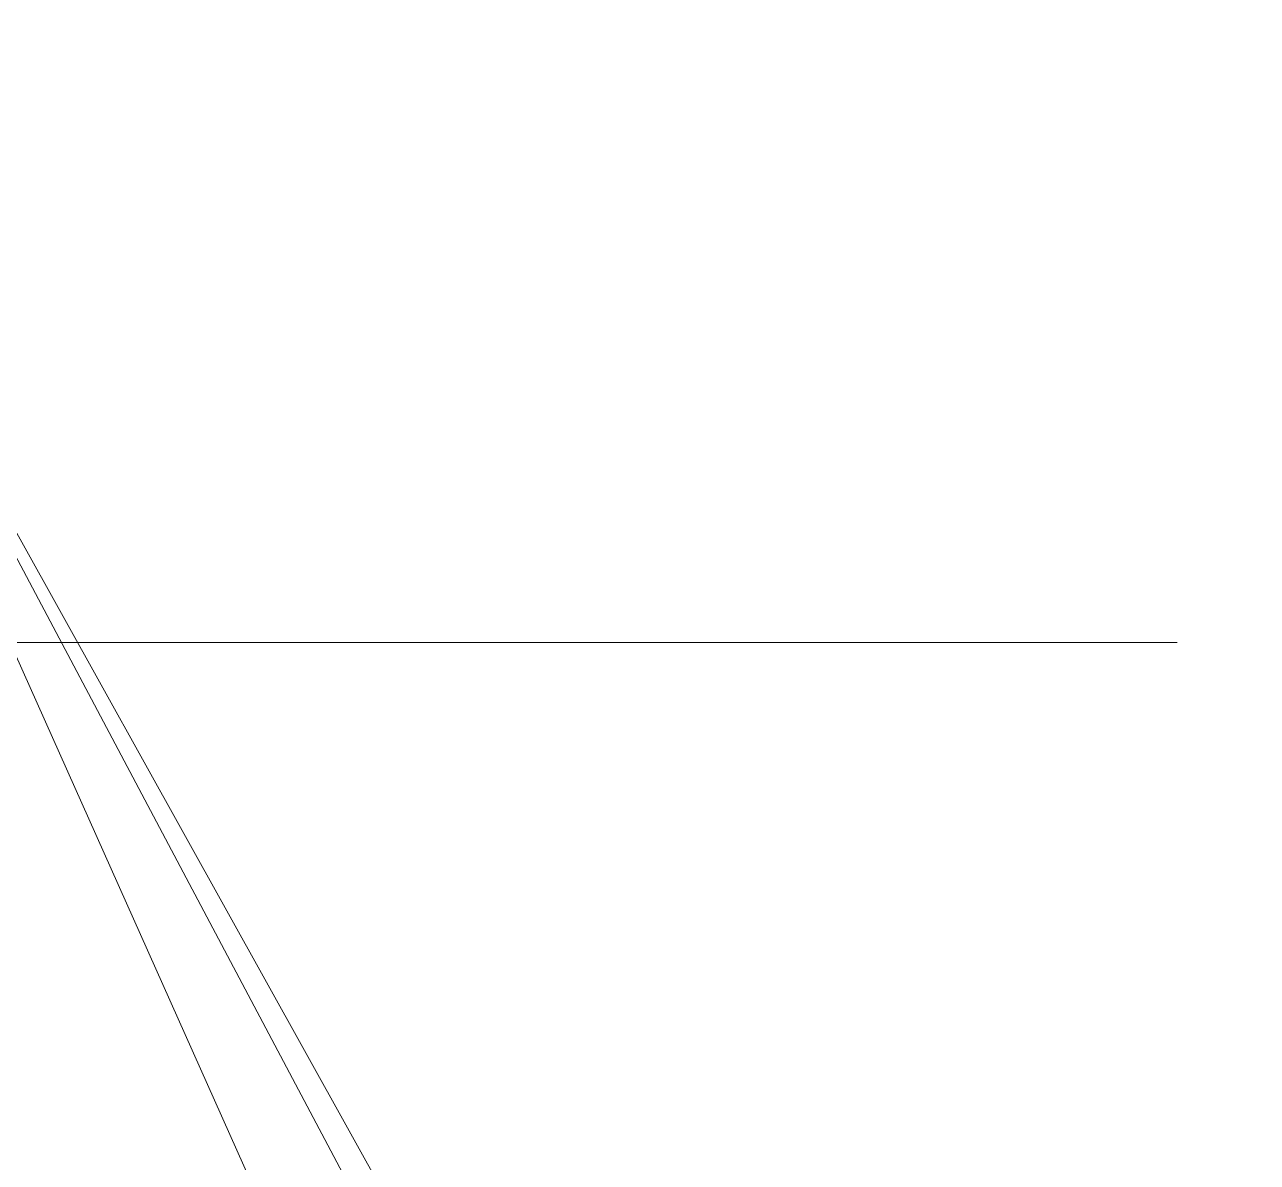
# Model space of a CAD drawing. Header units: millimetres. Extents: x 2239 to 34761, y -1911 to 21446.
# Drawn here: x 22098 to 23502, y 20150 to 21446 of the extents above; entities that cross this region are included whole.
import ezdxf

# ---------------------------------------------------------------- set-up
doc = ezdxf.new("R2010")
doc.units = ezdxf.units.MM
for name, color, linetype, lineweight in [('A-GENM', 13, 'Continuous', 9), ('C-TOPO', 7, 'Continuous', 9), ('G-IMPT', 8, 'Continuous', 9)]:
    doc.layers.add(name, color=color, linetype=linetype, lineweight=lineweight)

# ---------------------------------------------------------------- blocks, each defined once
blk = doc.blocks.new('TREE 7M - Baum_29a_dwg-394111-3D View 1')
at = {"layer": 'G-IMPT'}
for p, q in [((1011.2, 0, 4841.6), (1018.6, 0, 4799.2)), ((1019.6, 0, 4335.5), (1048, 0, 4294.4)), ((1058.2, 0, 6398.5), (1045.6, 0, 6365.4)), ((1053.4, 0, 5570.4), (1095.8, 0, 5563.8)), ((1070.4, 0, 4538.2), (1116.9, 0, 4519.7)), ((1107.7, 0, 2117.5), (1138.8, 0, 2152)), ((1144.1, 0, 3916.9), (1146.3, 0, 3862.6)), ((1153.6, 0, 4538.3), (1145, 0, 4498.6)), ((1215.6, 0, 5104.2), (1224.3, 0, 5057.8)), ((1217.2, 0, 6771), (1256.2, 0, 6732.7)), ((1292.2, 0, 5905.9), (1271.7, 0, 5867.5)), ((1319.5, 0, 4492.2), (1294.9, 0, 4460.3)), ((1314.2, 0, 4093.3), (1350.9, 0, 4108)), ((1324.8, 0, 2006.5), (1371.4, 0, 1985.3)), ((1342, 0, 3608.4), (1390.7, 0, 3619.1)), ((1401.7, 0, 5915.3), (1374.5, 0, 5884.8)), ((1419.5, 0, 6197.6), (1375.8, 0, 6204.1)), ((1385.2, 0, 4516.1), (1441.1, 0, 4489.7)), ((1393.4, 0, 5777.5), (1398.4, 0, 5715.2)), ((1492.4, 0, 4260.5), (1447.8, 0, 4239.2)), ((1461.5, 0, 6214.8), (1527.6, 0, 6210.9)), ((1480.2, 0, 2915.6), (1526, 0, 2862.7)), ((1514.4, 0, 2364.5), (1516.7, 0, 2303.5)), ((1516, 0, 5074.1), (1570.1, 0, 5075.5)), ((1524.8, 0, 4701.8), (1560.2, 0, 4713.7)), ((1570.2, 0, 1867.6), (1615.1, 0, 1869)), ((1625.6, 0, 5394.9), (1625, 0, 5353.8)), ((1643.7, 0, 3175.5), (1679.5, 0, 3166.3)), ((1646.9, 0, 2742.2), (1647.7, 0, 2695.9)), ((1693.6, 0, 4315.1), (1653.8, 0, 4325.6)), ((1725.7, 0, 4611.9), (1683.8, 0, 4589.3)), ((1704.1, 0, 3198.1), (1758.1, 0, 3210.1)), ((1766.5, 0, 4623.9), (1816.3, 0, 4645.1)), ((1841.3, 0, 4654.4), (1776.7, 0, 4641.1)), ((1811.9, 0, 4112.5), (1844.4, 0, 4062.2)), ((1841.1, 0, 5066.5), (1821.7, 0, 5041.3)), ((1891.7, 0, 6322.7), (1928.5, 0, 6334.6)), ((2069.4, 0, 5160.9), (2079.1, 0, 5131.7)), ((2156.5, 0, 4923.8), (2135.9, 0, 4890.7)), ((2225.2, 0, 5004.7), (2262.2, 0, 5000.8)), ((2244.4, 0, 4877.5), (2234.3, 0, 4848.4))]:
    blk.add_line(p, q, dxfattribs=at)
for points in [[(755, 0, 3317.5), (773.9, 0, 3292.4), (790.2, 0, 3265.9), (790.1, 0, 3189.1), (866.5, 0, 3207.7), (916.8, 0, 3361.5), (951.4, 0, 3423.8), (954.3, 0, 3490), (1005, 0, 3616), (1057.6, 0, 3712.8)], [(853.7, 0, 4220), (838.4, 0, 4271.6), (901.3, 0, 4300.9), (938.5, 0, 4287.7), (939.1, 0, 4330.1), (972.1, 0, 4330.1)], [(980.6, 0, 4539.5), (966.2, 0, 4607), (912.6, 0, 4575.2), (913.5, 0, 4601.7), (848.3, 0, 4626.7)], [(889.2, 0, 2550.5), (929.1, 0, 2530.7), (934.9, 0, 2504.2), (939.3, 0, 2555.9), (930.7, 0, 2594.3), (954.9, 0, 2573.1), (966.1, 0, 2610.2), (1007.1, 0, 2606.3)], [(915.4, 0, 3683.4), (951.5, 0, 3659.6), (980, 0, 3691.5), (950.8, 0, 3700.7)], [(930.4, 0, 5419.2), (944, 0, 5394), (927.1, 0, 5378.1), (975.6, 0, 5402)], [(1144.5, 0, 3170.9), (1123.5, 0, 3078.2), (1094.2, 0, 3092.7), (1033.3, 0, 3025), (1042.9, 0, 3003.9), (988.3, 0, 2945.5), (946.5, 0, 2917.6)], [(949.3, 0, 2828.8), (979.5, 0, 2842.1), (997, 0, 2822.3), (983.1, 0, 2781.2), (1052.4, 0, 2829), (1096.3, 0, 2809.2)], [(950.6, 0, 5396.7), (1014.2, 0, 5384.8), (1017.9, 0, 5398.1), (987.4, 0, 5329.2)], [(952, 0, 2428.7), (1010.7, 0, 2468.5), (1113.7, 0, 2472.6), (1157.4, 0, 2464.7), (1212.5, 0, 2487.3), (1264, 0, 2492.7), (1351.8, 0, 2450.4), (1473.9, 0, 2418.7)], [(1111.5, 0, 3726.1), (1089.5, 0, 3698.2), (1050.9, 0, 3638.5), (991.6, 0, 3470.2), (997.6, 0, 3427.8), (976, 0, 3372.1), (954.2, 0, 3336.3), (1000, 0, 3357.6), (1039.8, 0, 3352.3)], [(957.7, 0, 5127.7), (964.8, 0, 5094.6), (1001.1, 0, 5054.9), (962.1, 0, 5017.8)], [(1001.3, 0, 4163.2), (1008.4, 0, 4051.9), (1006.6, 0, 4001.5), (976.5, 0, 3907.4), (960.2, 0, 3854.4), (998.9, 0, 3910.1), (1055.1, 0, 3943.3), (1107.6, 0, 3963.2), (1142.3, 0, 4022.9), (1208, 0, 4046.8), (1223.4, 0, 4072)], [(967.2, 0, 5508), (1006.1, 0, 5474.9), (1038.7, 0, 5497.5)], [(968, 0, 6501.8), (996.8, 0, 6439.5), (1008.7, 0, 6435.6)], [(968.7, 0, 5497.4), (1008.7, 0, 5477.6), (1041.3, 0, 5500.2)], [(969.8, 0, 6073.8), (996.8, 0, 6116.2), (1020.7, 0, 6108.3)], [(1014.8, 0, 3347), (974.7, 0, 3373.5), (997.5, 0, 3433.1), (1038.1, 0, 3453)], [(982.2, 0, 4599.1), (1002.4, 0, 4575.3), (1040.9, 0, 4566)], [(985, 0, 4992.6), (987.1, 0, 4942.3), (1024.7, 0, 4909.2), (1038.4, 0, 4956.9), (1054.7, 0, 4929.1)], [(991.4, 0, 5247), (1039, 0, 5240.5), (1018.6, 0, 5199.4), (1072.4, 0, 5219.3)], [(1000.7, 0, 4838.9), (1017.4, 0, 4788.6), (1034.1, 0, 4815.1)], [(1048.4, 0, 4672), (1038.4, 0, 4715.8), (1010.8, 0, 4706.4)], [(1016.7, 0, 6752.2), (1013.1, 0, 6654.2), (1048.3, 0, 6680.7)], [(1038.1, 0, 5294.8), (1014.6, 0, 5276.2), (1027.3, 0, 5308)], [(1032.2, 0, 4770.1), (1044.7, 0, 4735.6), (1080.8, 0, 4709.2)], [(1042.9, 0, 2518.9), (1034.1, 0, 2573.2), (1080.6, 0, 2558.7)], [(1101.9, 0, 3029.1), (1040.1, 0, 3011.8), (1052.8, 0, 2961.5), (1075.1, 0, 2973.4)], [(1261.9, 0, 4061.5), (1227.4, 0, 3989.9), (1160.9, 0, 3936.8), (1081, 0, 3898.3), (1047.5, 0, 3846.6)], [(1048.2, 0, 4604.5), (1079.8, 0, 4611.1), (1109.2, 0, 4588.6)], [(1081.5, 0, 5224.6), (1073, 0, 5263), (1049.2, 0, 5264.3)], [(1051.7, 0, 2228.7), (1082.8, 0, 2181.1), (1067.9, 0, 2125.4)], [(1057.5, 0, 3158.9), (1133.6, 0, 3188.1), (1134.5, 0, 3135.1), (1213.3, 0, 3160.4)], [(1158.7, 0, 4311.8), (1155.6, 0, 4260.1), (1122.2, 0, 4281.3), (1063.2, 0, 4256)], [(1113.3, 0, 3298.1), (1066.2, 0, 3349.7), (1086.8, 0, 3381.5), (1145.3, 0, 3361.7), (1188.4, 0, 3393.6)], [(1066.3, 0, 4143.4), (1073, 0, 4058.6), (1109.5, 0, 4091.8), (1139.2, 0, 4049.4)], [(1069.8, 0, 5137.1), (1129.1, 0, 5142.5), (1137.7, 0, 5105.4), (1114.2, 0, 5084.2)], [(1074.7, 0, 4115.6), (1087.8, 0, 4041.4), (1109.9, 0, 4063.9), (1121.9, 0, 4056)], [(1080.3, 0, 6504.6), (1113.9, 0, 6470.1), (1074.7, 0, 6443.6)], [(1077.2, 0, 5407.4), (1091.1, 0, 5369), (1155.9, 0, 5359.8)], [(1078.7, 0, 3875.8), (1138.3, 0, 3866.6), (1204.5, 0, 3853.4)], [(1106.4, 0, 5080.2), (1081.8, 0, 5049.7), (1131.5, 0, 5002.1)], [(1109.9, 0, 2782.7), (1084.6, 0, 2878), (1129.6, 0, 2872.8), (1135.5, 0, 2916.5), (1167.2, 0, 2913.9), (1166.8, 0, 2856.9), (1229.1, 0, 2927.2), (1222, 0, 2876.9), (1259.1, 0, 2870.3)], [(1089, 0, 4774.1), (1104.5, 0, 4795.3), (1101, 0, 4844.4), (1121.6, 0, 4800.7)], [(1094.2, 0, 3255.7), (1101.3, 0, 3227.9), (1165.3, 0, 3266.4), (1173.7, 0, 3241.2)], [(1095.2, 0, 2715.1), (1131.8, 0, 2740.3), (1121.8, 0, 2784)], [(1099.1, 0, 4237.5), (1106.4, 0, 4279.9), (1142.3, 0, 4262.7), (1166.6, 0, 4313.1)], [(1101.3, 0, 4106.3), (1120.2, 0, 4163.3), (1134.3, 0, 4109)], [(1106.8, 0, 4894.7), (1129.9, 0, 4856.3), (1163.6, 0, 4897.4)], [(1145.3, 0, 1997), (1108.7, 0, 1975.7), (1134.1, 0, 1957.2)], [(1125.8, 0, 4705.3), (1151.9, 0, 4721.2), (1190.4, 0, 4712), (1217.6, 0, 4746.4), (1210.6, 0, 4766.3), (1241.9, 0, 4791.5)], [(1135.5, 0, 4114.3), (1134.6, 0, 4170), (1148.7, 0, 4193.8)], [(1141.7, 0, 2378.6), (1186.5, 0, 2305.8), (1208.5, 0, 2333.6)], [(1197.3, 0, 6052.9), (1196.5, 0, 6023.7), (1153.7, 0, 5978.6)], [(1199.6, 0, 3030.6), (1154.2, 0, 3062.3), (1155.2, 0, 3082.2)], [(1214.2, 0, 5028.7), (1173, 0, 5043.2), (1159.3, 0, 4996.8), (1204.7, 0, 4965.1)], [(1179.7, 0, 4717.2), (1205.5, 0, 4677.5), (1223.9, 0, 4680.2)], [(1185.8, 0, 5953.5), (1196.1, 0, 5885.9), (1214.1, 0, 5919.1), (1242.2, 0, 5899.2)], [(1191.2, 0, 2018.2), (1191, 0, 1953.3), (1223.6, 0, 1974.6), (1231, 0, 2006.4)], [(1194.3, 0, 4072), (1242, 0, 4062.8), (1283.3, 0, 4041.6), (1251.8, 0, 4031)], [(1198, 0, 2725.8), (1238.1, 0, 2700.7), (1234.6, 0, 2753.7)], [(1206.8, 0, 1713.5), (1226.5, 0, 1720.2), (1278.2, 0, 1710.9), (1261.7, 0, 1671.2), (1305.6, 0, 1648.7)], [(1232.9, 0, 3413.5), (1242.6, 0, 3388.4), (1212.5, 0, 3373.7), (1245.9, 0, 3346)], [(1217.7, 0, 4175.4), (1274.4, 0, 4186), (1306.6, 0, 4232.5), (1332.7, 0, 4172.9), (1361.8, 0, 4172.9)], [(1219, 0, 2658.2), (1235.8, 0, 2679.5), (1246.8, 0, 2653)], [(1223.4, 0, 3108.8), (1251.1, 0, 3115.4), (1269, 0, 3147.2), (1319.4, 0, 3135.4), (1334.9, 0, 3159.2)], [(1223.9, 0, 3241.3), (1246.9, 0, 3208.2), (1293, 0, 3217.5), (1328.2, 0, 3244)], [(1305.2, 0, 5998.7), (1237.9, 0, 5998.6), (1230.9, 0, 6019.8)], [(1232.4, 0, 4885.6), (1265.5, 0, 4885.6), (1285.9, 0, 4848.6), (1320.2, 0, 4852.6)], [(1253.4, 0, 4253.6), (1267.5, 0, 4281.4), (1235.5, 0, 4301.3)], [(1241.1, 0, 6042.3), (1279.3, 0, 6051.6), (1283, 0, 6066.2), (1248.3, 0, 6088.7)], [(1249.9, 0, 2066), (1274.5, 0, 2093.9), (1314.4, 0, 2079.3)], [(1254, 0, 2055.4), (1297.5, 0, 2063.4), (1304.8, 0, 2096.6)], [(1294.4, 0, 5856.9), (1292.8, 0, 5792), (1259.8, 0, 5790.6)], [(1273.1, 0, 3939.6), (1298.6, 0, 3995.3), (1358, 0, 4002), (1389.9, 0, 3988.8), (1383.8, 0, 3959.6), (1364.9, 0, 3903.9)], [(1358.3, 0, 5104.4), (1319.1, 0, 5076.5), (1305.5, 0, 5100.3), (1279.2, 0, 5092.3)], [(1319.7, 0, 3115.5), (1287.5, 0, 3069.1), (1316.3, 0, 3083.7)], [(1535.7, 0, 2434.7), (1494.5, 0, 2451.9), (1441.7, 0, 2449.2), (1379.3, 0, 2469), (1288.5, 0, 2527.2)], [(1311.1, 0, 4999.6), (1342.4, 0, 4946.7), (1297, 0, 4977.1), (1312.6, 0, 4908.2)], [(1357.3, 0, 5402.5), (1335.6, 0, 5436.9), (1299.5, 0, 5464.7)], [(1305, 0, 4489.5), (1423.3, 0, 4443.3), (1441.7, 0, 4370.4), (1462, 0, 4419.5), (1483.5, 0, 4402.3)], [(1331.4, 0, 5291.2), (1305.9, 0, 5320.3), (1350.4, 0, 5342.9), (1366.6, 0, 5323)], [(1315, 0, 5888.7), (1341.9, 0, 5860.9), (1356.6, 0, 5850.3)], [(1332.1, 0, 5171.9), (1315.8, 0, 5199.7), (1353.5, 0, 5236.9)], [(1395.7, 0, 6037.2), (1351.2, 0, 6016), (1329.8, 0, 6029.2)], [(1331.7, 0, 5034.1), (1368.4, 0, 5050.1), (1395, 0, 5039.5), (1369.5, 0, 5066)], [(1346.5, 0, 1650.1), (1334.3, 0, 1673.9), (1362.5, 0, 1721.6), (1373, 0, 1725.6)], [(1334.4, 0, 3270.5), (1362.9, 0, 3299.7), (1363.5, 0, 3343.4)], [(1339.1, 0, 4667.1), (1403.5, 0, 4688.4), (1415.2, 0, 4699)], [(1339.6, 0, 3114.2), (1383, 0, 3045.3), (1367.8, 0, 3002.9)], [(1343.5, 0, 4237.8), (1371.5, 0, 4224.6), (1392.3, 0, 4245.8)], [(1365, 0, 5016.9), (1348.5, 0, 4978.5), (1385.7, 0, 4962.6)], [(1354, 0, 2798.9), (1349.6, 0, 2907.5), (1359.8, 0, 2846.6), (1403.8, 0, 2824.1)], [(1372, 0, 4832.8), (1414.6, 0, 4815.6), (1453.8, 0, 4842.1), (1445.3, 0, 4876.6), (1461.9, 0, 4826.2)], [(1374.6, 0, 3556.8), (1402.1, 0, 3568.7), (1431.1, 0, 3572.8)], [(1393.4, 0, 1852.9), (1448.9, 0, 1852.9), (1472.8, 0, 1845)], [(1398.5, 0, 2345.8), (1445.7, 0, 2368.3), (1469.8, 0, 2345.9)], [(1400.2, 0, 6246.6), (1429, 0, 6261.2), (1457.1, 0, 6240)], [(1431.6, 0, 6028), (1431.2, 0, 5971), (1405, 0, 5959)], [(1422, 0, 5325.7), (1409.5, 0, 5364.1), (1442.4, 0, 5370.8)], [(1410.5, 0, 3460.1), (1455.3, 0, 3466.8), (1470.1, 0, 3449.6)], [(1410.8, 0, 3523.7), (1443.6, 0, 3533), (1427, 0, 3501.2)], [(1466.4, 0, 6157.9), (1429.6, 0, 6148.5), (1414.8, 0, 6161.8), (1420.9, 0, 6116.7)], [(1417.2, 0, 3853.6), (1480.5, 0, 3859), (1508.8, 0, 3829.9), (1533.3, 0, 3863.1), (1542.6, 0, 3861.7), (1558.3, 0, 3791.5), (1548.3, 0, 3757.1)], [(1417.6, 0, 2866.5), (1443.4, 0, 2826.8), (1460.2, 0, 2852)], [(1494, 0, 4002.1), (1466, 0, 4016.7), (1432.1, 0, 3995.4), (1420.1, 0, 3918.6)], [(1591.6, 0, 3934.7), (1569.7, 0, 3896.2), (1537.5, 0, 3932), (1494.4, 0, 3898.8), (1420.4, 0, 3901.3)], [(1424.1, 0, 3275.9), (1490.8, 0, 3315.8), (1488.7, 0, 3286.6)], [(1424.7, 0, 4762.6), (1446.4, 0, 4726.8), (1470, 0, 4740.1)], [(1430, 0, 4762.6), (1449, 0, 4728.2), (1458.3, 0, 4728.2)], [(1433.1, 0, 2971.2), (1495.5, 0, 2952.7), (1496, 0, 2922.3), (1567.2, 0, 2926.3), (1600.5, 0, 2913.1)], [(1436.8, 0, 4269.7), (1454.3, 0, 4329.4), (1476.9, 0, 4317.5)], [(1481.9, 0, 5058.1), (1448.3, 0, 5013), (1483.7, 0, 5027.7), (1510.6, 0, 5001.2)], [(1449.7, 0, 4529.4), (1478, 0, 4496.3), (1462.5, 0, 4472.5)], [(1498.9, 0, 5071.4), (1455.6, 0, 5048.8), (1486.1, 0, 5046.2), (1506.4, 0, 5015.8)], [(1472.6, 0, 4342.6), (1490.3, 0, 4387.7), (1546.4, 0, 4348), (1525.9, 0, 4393)], [(1481.1, 0, 4548), (1511.9, 0, 4522.9), (1540.9, 0, 4522.9)], [(1509.2, 0, 5162.8), (1508.8, 0, 5190.7), (1487.9, 0, 5176.1)], [(1576.5, 0, 4206.3), (1553.4, 0, 4244.7), (1540.7, 0, 4215.5), (1490.7, 0, 4206.2)], [(1554.5, 0, 2901.1), (1556.4, 0, 2861.4), (1499.1, 0, 2812.3)], [(1501.8, 0, 5775), (1533, 0, 5802.8), (1572.5, 0, 5814.8)], [(1577.9, 0, 5967.2), (1569.5, 0, 5995), (1543.6, 0, 5960.5), (1516.7, 0, 5991)], [(1532.8, 0, 4371.8), (1597.5, 0, 4373.3), (1603.6, 0, 4407.7), (1621.6, 0, 4354.7)], [(1604.3, 0, 6289.2), (1548.7, 0, 6293.1), (1538.3, 0, 6283.8)], [(1616.4, 0, 5151), (1574.9, 0, 5188.1), (1539.3, 0, 5182.8)], [(1540.4, 0, 5113.9), (1576, 0, 5121.9), (1597.9, 0, 5070.2)], [(1540.6, 0, 3102.5), (1619.3, 0, 3134.4), (1628.9, 0, 3195.4), (1606.8, 0, 3172.8), (1565.6, 0, 3183.4)], [(1544.5, 0, 6150), (1591.1, 0, 6126.2), (1582.8, 0, 6066.6), (1622.6, 0, 6060)], [(1569, 0, 2418.8), (1559, 0, 2383.1), (1584.8, 0, 2339.4), (1553.8, 0, 2300.9)], [(1556.2, 0, 5437.2), (1578.8, 0, 5431.9), (1607.6, 0, 5449.2), (1585.8, 0, 5483.6)], [(1574.1, 0, 4114.8), (1657.3, 0, 4115), (1635.8, 0, 4054), (1571.1, 0, 4053.9), (1558.8, 0, 3996.9)], [(1571.7, 0, 3619.3), (1560, 0, 3607.4), (1563.2, 0, 3571.6)], [(1562, 0, 5408), (1592.8, 0, 5381.6), (1582.7, 0, 5356.4)], [(1563.9, 0, 2891.9), (1590.7, 0, 2868), (1635.1, 0, 2897.3), (1626.6, 0, 2929)], [(1595.7, 0, 4964.2), (1567.7, 0, 4982.7), (1625.3, 0, 5013.3), (1606.4, 0, 5041.1)], [(1571.4, 0, 5316.6), (1595.4, 0, 5307.4), (1593.2, 0, 5279.5)], [(1615.5, 0, 4965.5), (1571.7, 0, 4978.7), (1629.3, 0, 5011.9), (1615.4, 0, 5054.3), (1585, 0, 5051.6)], [(1572.5, 0, 4291.1), (1616.5, 0, 4266), (1611.9, 0, 4223.5)], [(1645.2, 0, 3567.7), (1595, 0, 3563.7), (1583.5, 0, 3542.5)], [(1652.7, 0, 1751.1), (1649.7, 0, 1773.7), (1597.6, 0, 1808.1)], [(1617.3, 0, 4860.9), (1655.4, 0, 4872.8), (1646.9, 0, 4822.5)], [(1618.7, 0, 4692.6), (1632.7, 0, 4647.6), (1665.4, 0, 4667.5), (1680.1, 0, 4652.9)], [(1674.5, 0, 5231.9), (1650.8, 0, 5230.6), (1649.8, 0, 5209.4), (1620.7, 0, 5212), (1657.1, 0, 5171)], [(1630.4, 0, 3342.4), (1671, 0, 3366.3), (1683, 0, 3354.4), (1692, 0, 3370.3)], [(1638, 0, 4085.8), (1668.5, 0, 4075.2), (1661.4, 0, 4027.5), (1684.5, 0, 4068.6)], [(1640.8, 0, 4150.7), (1659.2, 0, 4157.4), (1685.1, 0, 4187.9), (1703.9, 0, 4169.3)], [(1659.2, 0, 2314.3), (1668.9, 0, 2289.1), (1641.3, 0, 2279.8), (1660.2, 0, 2257.3)], [(1688.5, 0, 2218.9), (1649.2, 0, 2203), (1681.2, 0, 2181.8), (1643.2, 0, 2164.5)], [(1676.8, 0, 4936.5), (1688.2, 0, 4884.8), (1735.3, 0, 4908.7), (1746.5, 0, 4875.6), (1708.7, 0, 4841.1), (1714.8, 0, 4793.4), (1660.9, 0, 4780.1), (1671, 0, 4807.9)], [(1787.4, 0, 3672.6), (1774.6, 0, 3650), (1704.6, 0, 3647.3), (1668.7, 0, 3582.3), (1697, 0, 3549.2)], [(1669.1, 0, 2114.2), (1677.8, 0, 2150), (1725.6, 0, 2132.8), (1723.4, 0, 2187.2), (1748.1, 0, 2209.7), (1754.2, 0, 2240.2)], [(1675.8, 0, 1871.8), (1670.1, 0, 1813.4), (1718.1, 0, 1791), (1716.2, 0, 1745.9)], [(1673.1, 0, 2992.7), (1716.2, 0, 3025.9), (1745.4, 0, 3016.6)], [(1689.8, 0, 4466.1), (1678.7, 0, 4415.8), (1705.8, 0, 4380), (1692.8, 0, 4362.8)], [(1680.5, 0, 4708.6), (1706.5, 0, 4733.8), (1725, 0, 4733.8)], [(1689.3, 0, 2654.8), (1723.1, 0, 2609.8), (1684.8, 0, 2605.8)], [(1689.8, 0, 1980.4), (1703.6, 0, 1948.6), (1701.1, 0, 1936.7)], [(1690, 0, 6295.9), (1729.6, 0, 6298.6), (1760.4, 0, 6276.1), (1743.9, 0, 6233.7)], [(1745.3, 0, 2782.1), (1695.2, 0, 2779.4), (1690.4, 0, 2748.9)], [(1725.2, 0, 5281), (1692.5, 0, 5262.4), (1704, 0, 5205.5), (1730.3, 0, 5212.1), (1749.4, 0, 5179)], [(1778.2, 0, 3754.7), (1711.3, 0, 3721.5), (1741.7, 0, 3720.2)], [(1719.8, 0, 3129.2), (1757, 0, 3114.7), (1798.6, 0, 3157.1), (1815.9, 0, 3150.5)], [(1781.4, 0, 5242.7), (1788.8, 0, 5271.8), (1740.7, 0, 5302.2)], [(1742.2, 0, 2246.8), (1763.2, 0, 2258.8), (1816.4, 0, 2233.6), (1835.9, 0, 2254.9)], [(1804.4, 0, 3041.9), (1798.4, 0, 3007.4), (1755.5, 0, 2965), (1824.9, 0, 3004.8), (1872.6, 0, 2995.6)], [(1758, 0, 4178.7), (1808, 0, 4189.3), (1811.4, 0, 4139)], [(1761.5, 0, 5086.3), (1771.2, 0, 5057.2), (1802.8, 0, 5065.1)], [(1778.5, 0, 1568.5), (1779.2, 0, 1526.1), (1790.6, 0, 1556.5), (1813, 0, 1560.5)], [(1805.7, 0, 2566.2), (1840.5, 0, 2537.1), (1788.4, 0, 2494.6)], [(1792.3, 0, 5301), (1831.8, 0, 5306.3), (1816.9, 0, 5253.3)], [(1911.9, 0, 6297.5), (1874.3, 0, 6256.4), (1809.3, 0, 6274.9), (1815.5, 0, 6296.1)], [(1815, 0, 2319.8), (1838.6, 0, 2174), (1823.3, 0, 2138.3), (1852.1, 0, 2154.2)], [(1890.4, 0, 3837), (1845.6, 0, 3831.6), (1820, 0, 3778.6), (1863.5, 0, 3786.6), (1902.5, 0, 3746.9)], [(1826, 0, 4219.8), (1861.8, 0, 4207.9), (1899.3, 0, 4258.3), (1917, 0, 4227.9), (1990.1, 0, 4278.3)], [(1834, 0, 5012.2), (1863.6, 0, 4984.4), (1910.6, 0, 5013.6), (1962.5, 0, 4991.1)], [(1852.6, 0, 3484.5), (1880.4, 0, 3483.2), (1836.2, 0, 3440.7), (1865.1, 0, 3450.1)], [(1852, 0, 5367.3), (1836.6, 0, 5416.3), (1887.6, 0, 5450.8), (1890.6, 0, 5429.6), (1925.1, 0, 5419.1)], [(1845.1, 0, 2097.2), (1844.4, 0, 2058.8), (1862.8, 0, 2066.8), (1884.6, 0, 2102.6)], [(1884.6, 0, 2265.5), (1881.4, 0, 2219.1), (1849.7, 0, 2216.5)], [(1853, 0, 4182.8), (1920.4, 0, 4177.5), (1930.1, 0, 4155)], [(1898.1, 0, 4007.9), (1905.8, 0, 3945.6), (1881.2, 0, 3911.2), (1921.1, 0, 3976.1), (1930, 0, 3920.5), (1954.1, 0, 3899.3)], [(1922.5, 0, 2851.2), (1899.1, 0, 2828.7), (1884.4, 0, 2759.8), (1922, 0, 2803.5)], [(1887.6, 0, 4329.9), (1912.2, 0, 4355.1), (1937.5, 0, 4344.5)], [(1916, 0, 2523.9), (1889, 0, 2477.5), (1932.7, 0, 2474.9), (1954.4, 0, 2516), (1972.1, 0, 2486.9), (2010.4, 0, 2487)], [(1906, 0, 4332.5), (1917.5, 0, 4357.7), (1941.5, 0, 4341.9)], [(1913.1, 0, 3340.1), (1927.4, 0, 3272.6), (1947, 0, 3288.5)], [(2028.6, 0, 2827.5), (2017.7, 0, 2763.9), (1942.6, 0, 2672.4), (1923.5, 0, 2713.4), (1932.3, 0, 2737.3)], [(1942.8, 0, 2419.3), (1993, 0, 2423.3), (2005.6, 0, 2377), (2003.8, 0, 2329.3), (2062, 0, 2321.4), (2052.3, 0, 2272.4)], [(1994.6, 0, 3849), (2003.4, 0, 3794.7), (1944.1, 0, 3782.7), (1960.4, 0, 3756.2), (2009.9, 0, 3717.9), (1962.4, 0, 3713.8), (1957.8, 0, 3674.1)], [(1945.7, 0, 4890.4), (1946.5, 0, 4840.1), (1959.6, 0, 4845.4)], [(2003.2, 0, 3242.2), (1950.4, 0, 3244.8), (1947.3, 0, 3190.5)], [(1961.3, 0, 4907.7), (2010.1, 0, 4910.4), (2012.1, 0, 4866.7)], [(2008.6, 0, 4037.2), (1987.7, 0, 4025.2), (1987, 0, 3988.1), (2020, 0, 3990.8)], [(2000.3, 0, 5184.6), (1991.2, 0, 5172.7), (2015.7, 0, 5127.7)], [(1994.3, 0, 3305.8), (2033.8, 0, 3312.5), (2040.1, 0, 3329.7), (2068.5, 0, 3291.3), (2051.6, 0, 3274.1)], [(1995.4, 0, 2357.1), (2018.8, 0, 2379.6), (2050.8, 0, 2361.1)], [(2028.4, 0, 5243), (2052.4, 0, 5227.1), (2077.3, 0, 5240.4)], [(2037.1, 0, 2229.9), (2044.1, 0, 2204.8), (2061.6, 0, 2183.6)], [(2089.1, 0, 4923.7), (2048.4, 0, 4910.4), (2042.9, 0, 4923.7)], [(2054.7, 0, 2926.9), (2071.1, 0, 2970.7), (2046.9, 0, 2997.1), (2143.3, 0, 3001.2), (2091, 0, 3047.5)], [(2086.1, 0, 2464.5), (2054.1, 0, 2400.9), (2116.2, 0, 2317.5)], [(2058.1, 0, 1918.6), (2114.2, 0, 1962.4), (2137.2, 0, 1928)], [(2107.4, 0, 2211.5), (2072.8, 0, 2227.3), (2120.5, 0, 2138.6), (2061.6, 0, 2104.1)], [(2070.3, 0, 2298.9), (2100, 0, 2257.8), (2130.9, 0, 2310.9), (2136.8, 0, 2271.1)], [(2202.9, 0, 3553.8), (2153.6, 0, 3577.6), (2115.9, 0, 3539.1), (2086, 0, 3589.4)], [(2123, 0, 3349.7), (2099.4, 0, 3339), (2118.1, 0, 3324.5)], [(2113, 0, 3153.6), (2176.2, 0, 3164.2), (2195.7, 0, 3108.6)], [(2165.8, 0, 2913.8), (2166.6, 0, 2867.4), (2118.3, 0, 2835.6)], [(2134.2, 0, 5392.8), (2135.9, 0, 5374.3), (2120.2, 0, 5359.7)], [(2127.7, 0, 5469.7), (2152.1, 0, 5429.9), (2177.1, 0, 5436.6)], [(2138.6, 0, 3523.3), (2129.2, 0, 3451.7), (2148.7, 0, 3474.2)], [(2162.6, 0, 3834.7), (2136.9, 0, 3869.1), (2179.9, 0, 3902.3), (2160.9, 0, 3938)], [(2191.4, 0, 5129.2), (2202.2, 0, 5118.6), (2242.1, 0, 5101.5)]]:
    blk.add_polyline3d(points, dxfattribs=at)
blk = doc.blocks.new('TREE 7M - TREE 7M-394112-3D View 1')
blk.add_blockref('TREE 7M - Baum_29a_dwg-394111-3D View 1', (10.2, 0))

msp = doc.modelspace()

# ---------------------------------------------------------------- block references
at = {"layer": 'A-GENM'}
msp.add_blockref('TREE 7M - TREE 7M-394112-3D View 1', (21138.9, 20742.5, -500), dxfattribs=at)

# ---------------------------------------------------------------- meshes
at = {"layer": 'C-TOPO'}
mesh = msp.add_polyface(dxfattribs=at)
corners = [(2239.4, 3143.8, 380), (2635.1, 411.6, 380), (34760.8, -1911.4, -1460), (24236.7, 17005.5, -1120), (21766.1, 21446.4, -650), (2239.4, 20601.9, 50), (2239.4, 17005.5, -260), (5600.4, 17005.5, -260), (5649.4, 17005.5, -242.5), (5649.4, 16881.3, -259.3), (5649.4, 13737.5, -196.9), (5649.4, 5994.5, -47.6), (5765.4, 5994.5, -47.6), (5802.4, 5994.5, -48.9), (5802.4, 3529.3), (4323, 3369.2, 157.8), (2239.4, 12213.4, 202.1), (24120.4, 17005.5, -1120), (24199.9, 16855.5, -1050), (24250.6, 16759.8, -1120), (29883.4, 6134.5, -1320), (29031.5, 6042.3, -1166.4), (23673.4, 5462.7, -1209.5), (23098.2, 5400.4, -1185.4), (22251, 5308.8, -1092.1), (20820.4, 5154, -900), (20820.4, 5994.5, -900), (15565.4, 5994.5, -385.7), (14690.2, 5994.5, -300), (14547.7, 5994.5, -297.1), (14392.4, 5994.5, -293.8), (14392.4, 6134.5, -293.8), (14392.4, 10751.9, -240.5), (14392.4, 10947.5, -239.6), (14402.4, 10947.5, -240.9), (14402.4, 11632.5, -237.7), (14335.6, 11632.5, -229.2), (11963.2, 11632.5, -179.8), (9844.4, 11632.5, -179.8), (9844.4, 17005.5, -160), (13989, 17005.5, -160), (20820.4, 17005.5, -160), (21450.9, 17005.5, -160), (24059.3, 17005.5, -160), (31772.2, 2762.8, -1460), (5880.4, 17005.5, -160), (5880.4, 19615.5, -160), (6040.4, 19615.5, -160), (6040.4, 19775.5, -160), (11900.4, 19775.5, -160), (11900.4, 19615.5, -160), (12290.4, 19615.5, -160), (12290.4, 19775.5, -160), (18780.4, 19775.5, -160), (18780.4, 19615.5, -160), (19100.4, 19615.5, -160), (19100.4, 19525.5, -160), (20110.4, 19525.5, -160), (20110.4, 19615.5, -160), (20430.4, 19615.5, -160), (20430.4, 19772, -160), (23469.1, 17635.5, -160), (23786.4, 17635.5, -160), (9890.3, 6134.5, -200), (9834.4, 1361.1, -200), (14690.5, -116.9, -300)]
mesh.append_faces([[corners[k] for k in face] for face in [(0, 1, 15), (14, 1, 64), (1, 14, 15), (1, 65, 64), (12, 10, 11), (63, 13, 14), (13, 10, 12), (14, 64, 63), (0, 15, 16), (63, 30, 31), (30, 63, 64), (63, 31, 37), (37, 31, 32), (38, 63, 37), (33, 36, 37), (32, 33, 37), (63, 38, 13), (64, 65, 30), (13, 38, 10), (45, 8, 9), (46, 8, 45), (5, 6, 46), (7, 46, 6), (46, 7, 8), (5, 46, 48), (9, 10, 45), (47, 45, 39), (45, 10, 39), (51, 40, 52), (39, 40, 50), (38, 39, 10), (51, 50, 40), (47, 39, 48), (48, 46, 47), (49, 50, 52), (48, 39, 49), (52, 50, 51), (5, 49, 4), (39, 50, 49), (48, 49, 5), (40, 53, 52), (47, 46, 45), (4, 49, 52), (36, 33, 35), (28, 29, 65), (28, 65, 27), (25, 65, 24), (27, 65, 25), (34, 35, 33), (26, 27, 25), (29, 30, 65), (24, 65, 23), (44, 2, 20), (23, 2, 22), (65, 2, 23), (22, 2, 44), (20, 21, 44), (22, 44, 21), (3, 19, 20), (20, 2, 3), (65, 1, 2), (54, 56, 55), (56, 54, 41), (55, 57, 58), (57, 55, 56), (56, 41, 57), (54, 55, 53), (53, 58, 60), (58, 53, 55), (59, 60, 58), (60, 59, 4), (58, 57, 59), (53, 60, 4), (57, 41, 59), (53, 40, 54), (42, 61, 59), (61, 42, 43), (4, 61, 62), (4, 59, 61), (62, 17, 3), (62, 61, 43), (3, 17, 18), (62, 3, 4), (43, 17, 62), (18, 19, 3), (42, 59, 41), (40, 41, 54), (53, 4, 52)]])

doc.saveas('drawing.dxf')
